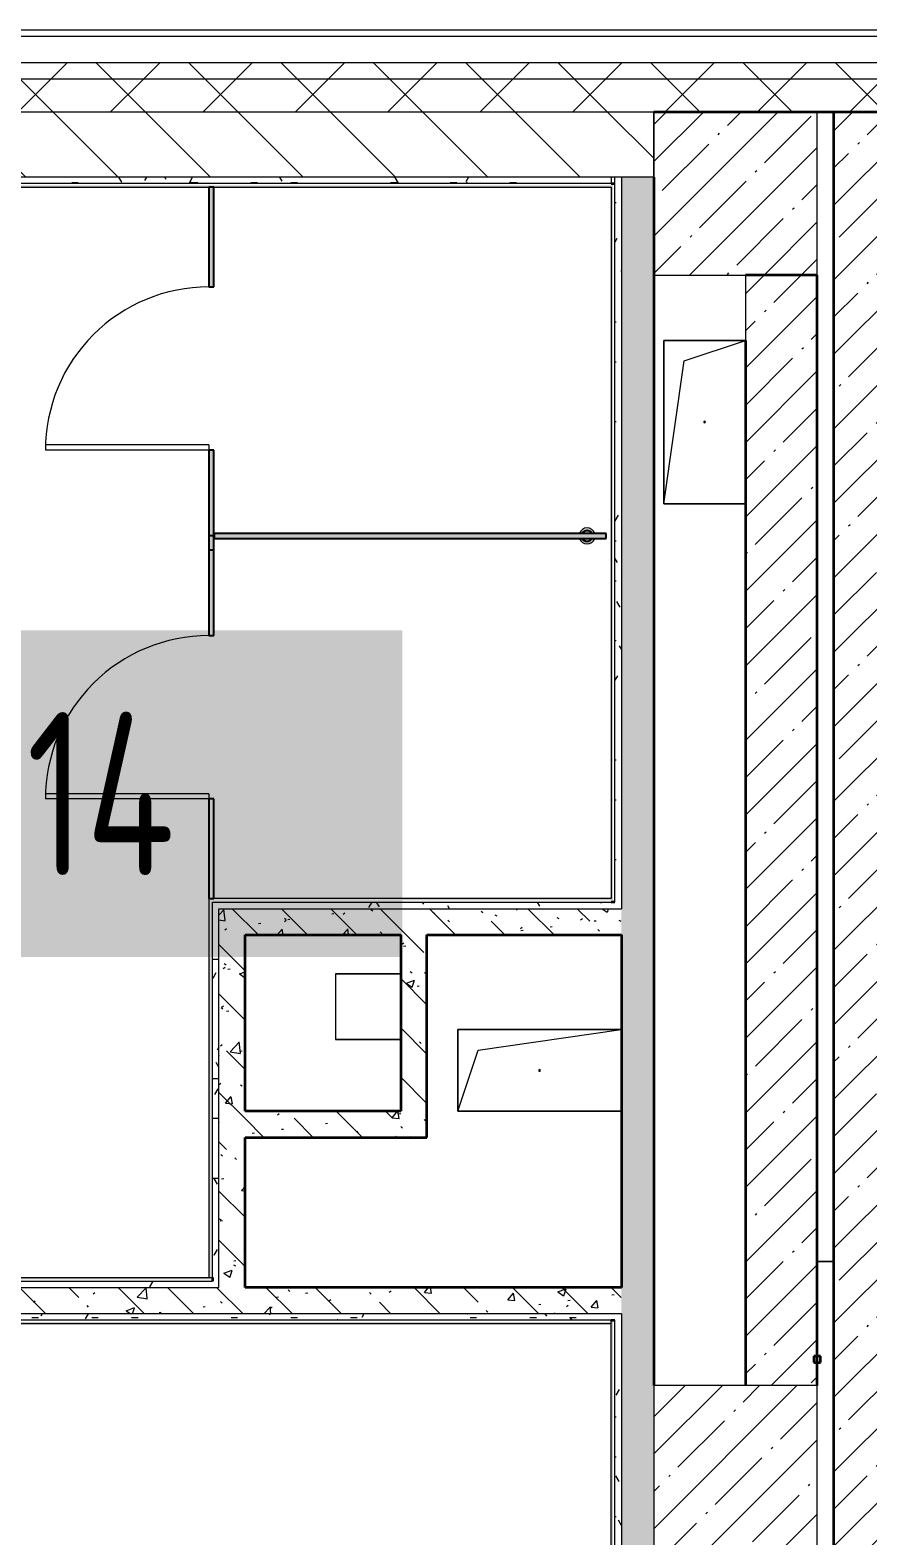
# Model space of a CAD drawing. Header units: millimetres. Extents: x 3914 to 443608, y -156176 to 78197.
# Drawn here: x 257255 to 259819, y -123238 to -118628 of the extents above; entities that cross this region are included whole.
import ezdxf

# ---------------------------------------------------------------- set-up
doc = ezdxf.new("R2010")
doc.units = ezdxf.units.MM
doc.layers.add('A-AREA-PATT-2', color=7, linetype='Continuous', lineweight=5, true_color=0xcde0ef, transparency=1)
for name, color, linetype, lineweight in [('A-DOOR-1', 7, 'Continuous', 5), ('A-FLOR', 7, 'Continuous', 9), ('A-GENM', 7, 'Continuous', 9), ('A-GENM-1', 7, 'Continuous', 25), ('A-WALL', 7, 'Continuous', 5), ('A-WALL-1', 7, 'Continuous', 35), ('I-WALL', 7, 'Continuous', 5), ('S-COLS', 7, 'Continuous', 9), ('S-COLS-1', 7, 'Continuous', 5)]:
    doc.layers.add(name, color=color, linetype=linetype, lineweight=lineweight)
doc.layers.add('A-WALL-FNSH-1', color=9, linetype='Continuous', lineweight=5, true_color=0x808080)
doc.styles.add('СПДС', font='ГОСТ тип А.ttf', dxfattribs={"width": 0.9})
pattern_1 = [(45, (174964.42, -145977.62), (-114.04925, 114.04925), []), (45, (175078.47, -145977.62), (-114.04925, 114.04925), [201.612, -40.322, 6.706, -33.617])]
pattern_2 = [(135, (174964.42, -145977.62), (-150.8683, -150.8683), [213.36, -35.56, 7.112, -35.56]), (135, (174964.42, -145826.85), (-150.8683, -150.8683), []), (50, (174964.42, -145977.62), (255.05767, -22.3145), [26.67, -293.37]), (355, (174964.42, -145977.62), (-49.3404, 267.47914), [21.336, -234.696]), (100.451, (174985.68, -145979.48), (205.7195, 245.16356), [22.666, -249.326]), (46.184, (174964.42, -145906.5), (379.511, -58.86), [40.005, -440.055]), (96.636, (174996.05, -145911.4), (332.3634, 346.3991), [33.999, -373.989]), (351.184, (174964.42, -145906.5), (332.3669, 346.3953), [32.004, -352.044]), (21, (174999.98, -145924.28), (212.26017, -143.1711), [26.67, -293.37]), (326, (174999.98, -145924.28), (86.5224, 257.8632), [21.336, -234.696]), (71.451, (175017.67, -145936.2), (298.78395, 114.6901), [22.666, -249.326]), (37.5, (174964.42, -145977.62), (4.32385, 118.37751), [6.706, -225.146, 6.706, -231.546, -235.585]), (37.5, (174964.42, -145977.62), (4.32385, 118.37751), [-470.103, 6.706, -228.879]), (7.5, (174964.42, -145977.62), (93.54758, 140.2533), [6.706, -129.134, 6.706, -219.812, -89.789]), (7.5, (174964.42, -145977.62), (93.54758, 140.2533), [-362.356, 6.706, -83.083]), (327.5, (174885.12, -145977.62), (189.82734, -8.02019), [6.706, -82.194, 6.706, -270.662, -368.046]), (327.5, (174885.12, -145977.62), (189.82734, -8.02019), [-366.268, 6.706, -361.34]), (317.5, (174849.56, -145977.62), (207.38114, 35.59764), [6.706, -108.864, 6.706, -177.495, -261.366]), (317.5, (174849.56, -145977.62), (207.38114, 35.59764), [-299.771, 6.706, -254.66])]
pattern_3 = [(45, (174964.42, -145977.62), (-141.42136, 141.42136), []), (135, (174964.42, -145977.62), (-141.42136, -141.42136), [])]
pattern_4 = [(0, (174964.42, -145977.62), (243.84, 60.96), [20.117, -162.763, 20.117, -162.763, -975.36]), (0, (174964.42, -145977.62), (243.84, 60.96), [-365.76, 20.117, -345.643, 20.117, -162.763, -426.72]), (0, (174964.42, -145977.62), (243.84, 60.96), [-914.4, 20.117, -101.803, 20.117, -284.683]), (120, (175055.86, -145947.14), (-174.71291, 180.691634), [20.117, -162.763, 20.117, -162.763, -975.36]), (120, (175055.86, -145947.14), (-174.71291, 180.691634), [-365.76, 20.117, -345.643, 20.117, -162.763, -426.72]), (120, (175055.86, -145947.14), (-174.71291, 180.691634), [-914.4, 20.117, -101.803, 20.117, -284.683]), (240, (175086.34, -145825.22), (-69.12709, -241.651634), [20.117, -162.763, 20.117, -162.763, -975.36]), (240, (175086.34, -145825.22), (-69.12709, -241.651634), [-365.76, 20.117, -345.643, 20.117, -162.763, -426.72]), (240, (175086.34, -145825.22), (-69.12709, -241.651634), [-914.4, 20.117, -101.803, 20.117, -284.683])]

# ---------------------------------------------------------------- blocks, each defined once
blk = doc.blocks.new('BSC_Колонна _Прямоугольная - 500х500-23287078-Объем проектирования 2 этажа')
at = {"layer": 'S-COLS-1'}
h = blk.add_hatch(dxfattribs=at)
h.set_pattern_fill('FP_32', color=256, style=0, pattern_type=2)
h.set_pattern_definition([(45, (-84450, -22950), (-114.04925, 114.04925), []), (45, (-84335.95, -22950), (-114.04925, 114.04925), [201.613, -40.323, 6.706, -33.617])])
h.paths.add_polyline_path([(140, -250), (250, -250), (250, 250), (-250, 250), (-249.3, -250), (60, -250)])
for p, q in [((250, 250), (-250, 250)), ((-250, 250), (-250, -250)), ((250, -250), (250, 250)), ((-250, -250), (250, -250))]:
    blk.add_line(p, q, dxfattribs=at)
blk = doc.blocks.new('GM_Отверстие прямоугольное _в плите_ - Отверстие-21613015-Объем проектирования 2 этажа')
at = {"layer": 'A-GENM'}
for p, q in [((-125, -250), (-125, 250)), ((-125, 250), (125, 250)), ((125, 250), (-125, 250)), ((-125, 250), (-125, -250)), ((-62.5, 187.5), (125, 250)), ((-125, -250), (-62.5, 187.5)), ((125, -250), (-125, -250)), ((-125, -250), (125, -250))]:
    blk.add_line(p, q, dxfattribs=at)
for start, end in [(360, 180), (180, 360)]:
    blk.add_arc((0, 0), 2.5, start, end, dxfattribs=at)
blk = doc.blocks.new('GM_Отверстие прямоугольное _в плите_ - Отверстие-V439-Объем проектирования 2 этажа')
at = {"layer": 'A-GENM'}
for p, q in [((-250, -125), (-250, 125)), ((-250, 125), (250, 125)), ((250, 125), (-250, 125)), ((-250, 125), (-250, -125)), ((-187.5, 62.5), (250, 125)), ((250, 125), (250, -125)), ((250, -125), (250, 125)), ((-250, -125), (-187.5, 62.5)), ((250, -125), (-250, -125)), ((-250, -125), (250, -125))]:
    blk.add_line(p, q, dxfattribs=at)
for start, end in [(360, 180), (180, 360)]:
    blk.add_arc((0, 0), 2.5, start, end, dxfattribs=at)
blk = doc.blocks.new('131_Сантехническая перегородка_Дверь - СД-1-V495-Объем проектирования 2 этажа')
at = {"layer": 'A-GENM'}
for points in [[(0, -3), (0, -8), (305.2, -8), (305.2, 8), (0, 8)], [(805.2, 8), (805.2, -8), (1067.6, -8), (1067.6, 8)]]:
    blk.add_hatch(color=256, dxfattribs=at).paths.add_polyline_path(points)
at = {"layer": 'A-DOOR-1'}
for p, q in [((321.2, 508), (305.2, 508)), ((305.2, 8), (305.2, 508)), ((321.2, 8), (321.2, 508)), ((321.2, 8), (305.2, 8))]:
    blk.add_line(p, q, dxfattribs=at)
blk.add_arc((305.2, 8), 500, 360, 90, dxfattribs=at)
at = {"layer": 'A-GENM-1'}
for p, q in [((305.2, 8), (0, 8)), ((0, 8), (0, -8)), ((305.2, -8), (305.2, 8)), ((1110.4, 8), (805.2, 8)), ((805.2, 8), (805.2, -8)), ((1110.4, -8), (1110.4, 8)), ((0, -8), (305.2, -8)), ((805.2, -8), (1110.4, -8))]:
    blk.add_line(p, q, dxfattribs=at)
blk = doc.blocks.new('131_Сантехническая перегородка 8 - СП-1-30911291-Объем проектирования 2 этажа')
at = {"layer": 'A-GENM'}
blk.add_hatch(color=256, dxfattribs=at).paths.add_polyline_path([(105, 8), (0, 8), (0, -8), (1200, -8), (1200, 8), (143.4, 8)])
at = {"layer": 'A-GENM', "flags": 128}
for points in [[(71.5, 8), (71.1, 8.5), (70.8, 9), (70.4, 9.5), (70, 9.9), (69.6, 10.4), (69.2, 10.8), (68.8, 11.2), (68.3, 11.6), (67.8, 12), (67.3, 12.3), (66.8, 12.7), (66.3, 13), (65.8, 13.3), (65.3, 13.6), (64.7, 13.8), (64.2, 14), (63.6, 14.3), (63, 14.4), (62.4, 14.6), (61.9, 14.7), (61.3, 14.9), (60.7, 14.9), (60.1, 15), (59.5, 15.1), (58.9, 15.1), (58.3, 15.1), (57.7, 15), (57.1, 15), (56.5, 14.9), (55.9, 14.8), (55.3, 14.7), (54.7, 14.5), (54.1, 14.4), (53.5, 14.2), (53, 13.9), (52.4, 13.7), (51.9, 13.4), (51.4, 13.2), (50.8, 12.9), (50.3, 12.5), (49.8, 12.2), (49.3, 11.8), (48.9, 11.4), (48.4, 11), (48, 10.6), (47.6, 10.2), (47.2, 9.7), (46.8, 9.3), (46.4, 8.8), (46.1, 8.3), (45.9, 8)], [(45.9, -8), (46.3, -8.5), (46.6, -9), (47, -9.5), (47.4, -9.9), (47.8, -10.4), (48.2, -10.8), (48.6, -11.2), (49.1, -11.6), (49.6, -12), (50, -12.3), (50.5, -12.7), (51.1, -13), (51.6, -13.3), (52.1, -13.6), (52.7, -13.8), (53.2, -14), (53.8, -14.3), (54.4, -14.4), (54.9, -14.6), (55.5, -14.7), (56.1, -14.9), (56.7, -14.9), (57.3, -15), (57.9, -15.1), (58.5, -15.1), (59.1, -15.1), (59.7, -15), (60.3, -15), (60.9, -14.9), (61.5, -14.8), (62.1, -14.7), (62.7, -14.5), (63.3, -14.4), (63.8, -14.2), (64.4, -13.9), (65, -13.7), (65.5, -13.4), (66, -13.2), (66.6, -12.9), (67.1, -12.5), (67.6, -12.2), (68, -11.8), (68.5, -11.4), (69, -11), (69.4, -10.6), (69.8, -10.2), (70.2, -9.7), (70.6, -9.3), (70.9, -8.8), (71.3, -8.3), (71.5, -8)]]:
    blk.add_lwpolyline(points, dxfattribs=at)
at = {"layer": 'A-GENM'}
for radius, start, end in [(24.6, 19.9113, 160.0887), (17.6, 28.9731, 151.0269), (15.1, 33.7811, 146.2189), (24.6, 199.9113, 340.0887), (17.6, 208.9731, 331.0269), (15.1, 213.7811, 326.2189)]:
    blk.add_arc((58.7, 0), radius, start, end, dxfattribs=at)
at = {"layer": 'A-GENM-1'}
for p, q in [((1200, 8), (0, 8)), ((0, 8), (0, -8)), ((1200, -8), (1200, 8)), ((0, -8), (1200, -8))]:
    blk.add_line(p, q, dxfattribs=at)
blk = doc.blocks.new('131_Сантехническая перегородка_Дверь - СД-1-V494-Объем проектирования 2 этажа')
at = {"layer": 'A-GENM'}
for points in [[(305.2, -8), (305.2, 8), (0, 8), (0, -8)], [(1110.4, -8), (1110.4, 8), (805.2, 8), (805.2, -8), (1102.4, -8)]]:
    blk.add_hatch(color=256, dxfattribs=at).paths.add_polyline_path(points)
at = {"layer": 'A-DOOR-1'}
for p, q in [((321.2, 508), (305.2, 508)), ((305.2, 8), (305.2, 508)), ((321.2, 8), (321.2, 508)), ((321.2, 8), (305.2, 8))]:
    blk.add_line(p, q, dxfattribs=at)
blk.add_arc((305.2, 8), 500, 360, 90, dxfattribs=at)
at = {"layer": 'A-GENM-1'}
for p, q in [((305.2, 8), (0, 8)), ((0, 8), (0, -8)), ((305.2, -8), (305.2, 8)), ((1110.4, 8), (805.2, 8)), ((805.2, 8), (805.2, -8)), ((1110.4, -8), (1110.4, 8)), ((0, -8), (305.2, -8)), ((805.2, -8), (1110.4, -8))]:
    blk.add_line(p, q, dxfattribs=at)

msp = doc.modelspace()

# ---------------------------------------------------------------- hatches: boundary and pattern name
at = {"layer": 'A-AREA-PATT-2'}
h = msp.add_hatch(color=256, dxfattribs=at)
h.paths.add_polyline_path([(257807.4, -122452.1), (257807.4, -121292.1), (259039.6, -121292.1), (259039.6, -119103.1), (256389.9, -119103.1), (256388.6, -119453.1), (256139.9, -119453.1), (256139.9, -121277.6), (256145.4, -121277.6), (256145.4, -119458.6), (256395.4, -119458.6), (256395.4, -119108.6), (259034.1, -119108.6), (259034.1, -121286.6), (257801.9, -121286.6), (257801.9, -122446.6), (256145.4, -122446.6), (256145.4, -122377.6), (256139.9, -122378.8), (256139.9, -122452.1), (257696.2, -122452.1)])
h.paths.add_polyline_path([(256815.1, -121897.6), (257015.1, -121897.6), (257015.1, -121697.6), (256815.1, -121697.6), (256815.1, -121795.4)])
h.paths.add_polyline_path([(258959.3, -120199.7), (258970.7, -120197.4), (258979.9, -120190.7), (258979.9, -120184.3), (258971.8, -120184.3), (258968.8, -120187.7), (258960, -120191.3), (258938, -120184.3), (258940.1, -120190.7), (258952.4, -120199.7)])
h.paths.add_polyline_path([(258945.8, -120168.3), (258948.3, -120168.3), (258951.3, -120164.8), (258960, -120161.2), (258982, -120168.3), (258979.9, -120161.8), (258967.6, -120152.8), (258949.4, -120155.1), (258940.1, -120161.8), (258940.1, -120168.3), (258945.2, -120168.3)])
h = msp.add_hatch(color=256, dxfattribs=at)
h.paths.add_polyline_path([(258191, -127152.1), (259039.6, -127152.1), (259039.6, -122583.1), (256139.9, -122583.1), (256139.9, -124497.6), (256145.4, -124497.6), (256145.4, -122588.6), (259034.1, -122588.6), (259034.1, -123449.6), (257965.1, -123449.6), (257965.1, -123465.6), (259034.1, -123465.6), (259034.1, -124349.6), (258069.4, -124349.6), (258069.4, -124365.6), (259034.1, -124365.6), (259034.1, -125249.6), (258064.4, -125249.6), (258064.4, -125265.6), (259034.1, -125265.6), (259034.1, -127146.6), (256145.4, -127146.6), (256145.4, -125597.6), (256139.9, -125597.6), (256139.9, -127152.1), (258189.5, -127152.1)])
h.paths.add_polyline_path([(256414.4, -125997.6), (256414.4, -125797.6), (256214.4, -125797.6), (256214.4, -125997.6)])
at = {"layer": 'A-WALL'}
h = msp.add_hatch(dxfattribs=at)
h.set_pattern_fill('FP_24', color=256, style=0, pattern_type=2)
h.set_pattern_definition(pattern_3)
h.paths.add_polyline_path([(259275.1, -118777.6), (268124.4, -118777.6), (268124.4, -118727.6), (255314.4, -118727.6), (255314.4, -118777.6), (259164.4, -118777.6)])
h.paths.add_polyline_path([(252654.4, -118777.6), (252814.4, -118777.6), (252814.4, -118727.6), (251304.4, -118727.6), (251304.4, -118777.6), (252634.4, -118777.6)])
h.paths.add_polyline_path([(248473.4, -118777.6), (249204.4, -118777.6), (249204.4, -118727.6), (243824.4, -118727.6), (243824.4, -118777.6), (248072.7, -118777.6)])
h.paths.add_polyline_path([(240224.4, -118777.6), (240224.4, -118727.6), (239144.4, -118727.6), (239144.4, -118777.6), (240122.6, -118777.6)])
h.paths.add_polyline_path([(241124.4, -118777.6), (242924.4, -118777.6), (242924.4, -118727.6), (241124.4, -118727.6)])
h.paths.add_polyline_path([(236004.4, -118777.6), (236004.4, -118727.6), (234824.4, -118727.6), (234824.4, -118777.6), (235786.2, -118777.6)])
h.paths.add_polyline_path([(229745.4, -118777.6), (229974.3, -118777.6), (229974.3, -118727.6), (228824.6, -118727.6), (228824.6, -118777.6), (229744.4, -118777.6)])
h.paths.add_polyline_path([(230874.3, -118777.6), (232124.4, -118777.6), (232124.4, -118727.6), (230874.3, -118727.6)])
h.paths.add_polyline_path([(225667.9, -118777.6), (225724.6, -118777.6), (225724.6, -118727.6), (224624.7, -118727.6), (224624.7, -118777.6), (225329.2, -118777.6)])
h.paths.add_polyline_path([(223724.4, -118777.6), (223724.7, -118777.6), (223724.4, -118727.6), (222471.4, -118727.6), (222471.4, -118777.6), (223499.7, -118777.6)])
h.paths.add_polyline_path([(219163.3, -118777.6), (219371.4, -118777.6), (219371.4, -118727.6), (216974.4, -118727.6), (216974.4, -118777.6), (217745.4, -118777.6)])
h = msp.add_hatch(dxfattribs=at)
h.set_pattern_fill('FP_24', color=256, style=0, pattern_type=2)
h.set_pattern_definition(pattern_3)
h.paths.add_polyline_path([(267586.5, -118877.6), (268024.4, -118877.6), (268024.4, -118777.6), (255314.4, -118777.6), (255314.4, -118877.6), (266863.8, -118877.6)])
h.paths.add_polyline_path([(252214.4, -118877.6), (252814.4, -118877.6), (252814.4, -118777.6), (251304.4, -118777.6), (251304.4, -118877.6), (251714.4, -118877.6)])
h.paths.add_polyline_path([(235124.4, -118877.6), (236004.4, -118877.6), (236004.4, -118777.6), (234824.4, -118777.6), (234824.4, -118877.6), (235104.4, -118877.6)])
h.paths.add_polyline_path([(231824.9, -118877.6), (232124.4, -118877.6), (232124.4, -118777.6), (230874.3, -118777.6), (230874.3, -118877.6), (231449.8, -118877.6)])
h.paths.add_polyline_path([(239144.4, -118877.6), (240224.4, -118877.6), (240224.4, -118777.6), (239144.4, -118777.6), (239144.4, -118807.6)])
h.paths.add_polyline_path([(241124.4, -118877.6), (242924.4, -118877.6), (242924.4, -118777.6), (241124.4, -118777.6), (241124.4, -118876.8)])
h.paths.add_polyline_path([(229974.3, -118877.6), (229974.3, -118777.6), (228824.6, -118777.6), (228824.6, -118877.6), (229745.4, -118877.6)])
h.paths.add_polyline_path([(217124.4, -118877.6), (219371.4, -118877.6), (219371.4, -118777.6), (217024.4, -118777.6), (217024.4, -118877.6)])
h.paths.add_polyline_path([(222471.4, -118877.6), (223724.7, -118877.6), (223724.4, -118777.6), (222471.4, -118777.6), (222471.4, -118837.6)])
h.paths.add_polyline_path([(249004.4, -118877.6), (249204.4, -118877.6), (249204.4, -118777.6), (243824.4, -118777.6), (243824.4, -118877.6), (248795.4, -118877.6)])
h.paths.add_polyline_path([(224624.7, -118877.6), (225724.6, -118877.6), (225724.6, -118777.6), (224624.7, -118777.6)])
at = {"layer": 'I-WALL'}
h = msp.add_hatch(dxfattribs=at)
h.set_pattern_fill('FP_23', color=256, style=0, pattern_type=2)
h.set_pattern_definition([(135, (174964.42, -145977.62), (-141.42136, -141.42136), [])])
h.paths.add_polyline_path([(247861.7, -119077.6), (248504.4, -119077.6), (248504.4, -118877.6), (245774.4, -118877.6), (245774.4, -119077.6), (247711.3, -119077.6)])
h.paths.add_polyline_path([(234824.4, -119077.6), (235124.4, -119077.6), (235124.4, -118877.6), (234824.4, -118877.6), (234824.4, -119076.7)])
h.paths.add_polyline_path([(231449.8, -119077.6), (232124.4, -119077.6), (232124.4, -118877.6), (230874.3, -118877.6), (230874.3, -119077.6)])
h.paths.add_polyline_path([(259034.1, -119077.6), (259164.4, -119077.6), (259164.4, -118877.6), (256114.4, -118877.6), (256114.4, -119077.6), (258989.8, -119077.6)])
h.paths.add_polyline_path([(235745.4, -119077.6), (236024.4, -119077.6), (236024.4, -118877.6), (235724.4, -118877.6), (235724.4, -119077.6), (235744.4, -119077.6)])
h.paths.add_polyline_path([(239124.4, -119077.6), (240224.4, -119077.6), (240224.4, -118877.6), (239124.4, -118877.6), (239124.4, -118958.9)])
h.paths.add_polyline_path([(241724.4, -119077.6), (242924.4, -119077.6), (242924.4, -118877.6), (241724.4, -118877.6)])
h.paths.add_polyline_path([(243824.4, -119077.6), (245274.4, -119077.6), (245274.4, -118877.6), (243824.4, -118877.6), (243824.4, -118945.6)])
h.paths.add_polyline_path([(255593.4, -119077.6), (255614.4, -119077.6), (255614.4, -118877.6), (255314.4, -118877.6), (255314.4, -119077.6)])
h.paths.add_polyline_path([(229744.4, -119077.6), (229974.3, -119077.6), (229974.3, -118877.6), (229724.4, -118877.6), (229724.4, -119077.6)])
h.paths.add_polyline_path([(252634.4, -119077.6), (252814.4, -119077.6), (252814.4, -118877.6), (252214.4, -118877.6), (252214.4, -119077.6), (252554.4, -119077.6)])
h.paths.add_polyline_path([(225667.9, -119077.6), (225724.6, -119077.6), (225724.6, -118877.6), (225329.2, -118877.6), (225329.2, -119077.6)])
h.paths.add_polyline_path([(251714.4, -119077.6), (251714.4, -118877.6), (251304.4, -118877.6), (251304.4, -119077.6), (251686.3, -119077.6)])
h.paths.add_polyline_path([(228824.6, -119077.6), (229124.4, -119077.6), (229124.4, -118877.6), (228824.6, -118877.6), (228824.6, -118961.8)])
h.paths.add_polyline_path([(249204.4, -119077.6), (249204.4, -118877.6), (249004.4, -118877.6), (249004.4, -119077.6), (249024.4, -119077.6)])
h = msp.add_hatch(dxfattribs=at)
h.set_pattern_fill('FP_1', color=256, style=0, pattern_type=2)
h.set_pattern_definition(pattern_1)
h.paths.add_polyline_path([(259714.4, -127607.6), (259934.4, -127607.6), (259934.4, -118877.6), (259714.4, -118877.6), (259714.4, -127539.9)])
h = msp.add_hatch(dxfattribs=at)
h.set_pattern_fill('FP_191', color=256, style=0, pattern_type=2)
h.set_pattern_definition(pattern_4)
h.paths.add_polyline_path([(259034.1, -119097.6), (259045.1, -119097.6), (259045.1, -119077.6), (256389.4, -119077.6), (256389.4, -119097.6), (258913.7, -119097.6)])
h = msp.add_hatch(dxfattribs=at)
h.set_pattern_fill('FP_191', color=256, style=0, pattern_type=2)
h.set_pattern_definition(pattern_4)
h.paths.add_polyline_path([(259045.1, -121317.6), (259065.1, -121317.6), (259065.1, -119077.6), (259045.1, -119077.6), (259045.1, -121297.6)])
h = msp.add_hatch(dxfattribs=at)
h.set_pattern_fill('FP_41', color=256, style=0, pattern_type=2)
h.set_pattern_definition(pattern_2)
h.paths.add_polyline_path([(259164.4, -127177.6), (259164.4, -119077.6), (259065.1, -119077.6), (259065.1, -127177.6)])
h = msp.add_hatch(dxfattribs=at)
h.set_pattern_fill('FP_1', color=256, style=0, pattern_type=2)
h.set_pattern_definition(pattern_1)
h.paths.add_polyline_path([(259455.8, -127407.6), (259664.4, -127407.6), (259664.4, -127377.6), (259444.4, -127377.6), (259444.4, -127407.6)])
h.paths.add_polyline_path([(259664.4, -126877.6), (259664.4, -123277.6), (259444.4, -123277.6), (259444.4, -126877.6), (259474.4, -126877.6)])
h.paths.add_polyline_path([(259568.5, -122777.6), (259664.4, -122777.6), (259664.4, -119377.6), (259444.4, -119377.6), (259445.3, -122777.6), (259474.4, -122777.6)])
h = msp.add_hatch(dxfattribs=at)
h.set_pattern_fill('FP_191', color=256, style=0, pattern_type=2)
h.set_pattern_definition(pattern_4)
h.paths.add_polyline_path([(257816.9, -122457.6), (257832.9, -122457.6), (257832.9, -121297.6), (257812.9, -121297.6), (257812.9, -122457.6)])
h = msp.add_hatch(dxfattribs=at)
h.set_pattern_fill('FP_191', color=256, style=0, pattern_type=2)
h.set_pattern_definition(pattern_4)
h.paths.add_polyline_path([(258292.4, -121317.6), (259045.1, -121317.6), (259045.1, -121297.6), (257832.9, -121297.6), (257832.9, -121317.6), (258191, -121317.6)])
h = msp.add_hatch(dxfattribs=at)
h.set_pattern_fill('FP_41', color=256, style=0, pattern_type=2)
h.set_pattern_definition(pattern_2)
h.paths.add_polyline_path([(258189.5, -121397.6), (259065.1, -121397.6), (259065.1, -121317.6), (257832.9, -121317.6), (257832.9, -121397.6), (257912.9, -121397.6)])
h = msp.add_hatch(dxfattribs=at)
h.set_pattern_fill('FP_41', color=256, style=0, pattern_type=2)
h.set_pattern_definition(pattern_2)
h.paths.add_polyline_path([(257912.9, -122477.6), (257912.9, -121397.6), (257832.9, -121397.6), (257832.9, -122477.6)])
h = msp.add_hatch(dxfattribs=at)
h.set_pattern_fill('FP_41', color=256, style=0, pattern_type=2)
h.set_pattern_definition(pattern_2)
h.paths.add_polyline_path([(258389.5, -121937.6), (258469.5, -121937.6), (258469.5, -121397.6), (258389.5, -121397.6), (258389.5, -121826)])
h = msp.add_hatch(dxfattribs=at)
h.set_pattern_fill('FP_41', color=256, style=0, pattern_type=2)
h.set_pattern_definition(pattern_2)
h.paths.add_polyline_path([(258233.6, -122017.6), (258469.5, -122017.6), (258469.5, -121937.6), (257912.9, -121937.6), (257912.9, -122017.6), (258191, -122017.6)])
h = msp.add_hatch(dxfattribs=at)
h.set_pattern_fill('FP_41', color=256, style=0, pattern_type=2)
h.set_pattern_definition(pattern_2)
h.paths.add_polyline_path([(258389.5, -122557.6), (259065.1, -122557.6), (259063.4, -122477.6), (256114.4, -122477.9), (256114.4, -122557.6), (258191, -122557.6)])
h = msp.add_hatch(dxfattribs=at)
h.set_pattern_fill('FP_191', color=256, style=0, pattern_type=2)
h.set_pattern_definition(pattern_4)
h.paths.add_polyline_path([(256760.4, -122477.6), (257832.9, -122477.6), (257832.9, -122457.6), (256134.4, -122457.6), (256134.4, -122477.6), (256745.5, -122477.6)])
h = msp.add_hatch(dxfattribs=at)
h.set_pattern_fill('FP_191', color=256, style=0, pattern_type=2)
h.set_pattern_definition(pattern_4)
h.paths.add_polyline_path([(257742.4, -122577.6), (259045.1, -122577.6), (259045.1, -122557.6), (256114.4, -122557.6), (256114.4, -122577.6), (257019.6, -122577.6)])
h = msp.add_hatch(dxfattribs=at)
h.set_pattern_fill('FP_191', color=256, style=0, pattern_type=2)
h.set_pattern_definition(pattern_4)
h.paths.add_polyline_path([(259045.1, -127177.6), (259065.1, -127177.6), (259065.1, -122557.6), (259045.1, -122557.6), (259045.1, -127166.9)])
at = {"layer": 'S-COLS-1'}
h = msp.add_hatch(dxfattribs=at)
h.set_pattern_fill('FP_1', color=256, style=0, pattern_type=2)
h.set_pattern_definition(pattern_1)
h.paths.add_polyline_path([(259423, -119377.6), (259664.4, -119377.6), (259664.4, -118877.6), (259164.4, -118877.6), (259165.1, -119377.6), (259385.1, -119377.6)])

# ---------------------------------------------------------------- linework, layer by layer
at = {"layer": 'A-FLOR'}
for p, q in [((259444.4, -119376.7), (259444.4, -119576.7)), ((259444.4, -119377.6), (259444.4, -119577.6)), ((259444.4, -120076.7), (259444.4, -122396.7)), ((259444.4, -120077.6), (259444.4, -122397.6)), ((258389.5, -121516.7), (258189.5, -121516.7)), ((258189.5, -121516.7), (258189.5, -121716.7)), ((258389.5, -121517.7), (258189.5, -121517.7)), ((258189.5, -121517.7), (258189.5, -121717.7)), ((258189.5, -121716.7), (258389.5, -121716.7)), ((258189.5, -121717.7), (258389.5, -121717.7)), ((259664.4, -122396.7), (259714.4, -122396.7)), ((259664.4, -122397.6), (259714.4, -122397.6))]:
    msp.add_line(p, q, dxfattribs=at)
at = {"layer": 'A-WALL'}
for p, q in [((268254.4, -118647.6), (255314.4, -118647.6)), ((268174.4, -118727.6), (255314.4, -118727.6)), ((268124.4, -118777.6), (255314.4, -118777.6)), ((255314.4, -118877.6), (259164.4, -118877.6)), ((259164.4, -119077.6), (259164.4, -118877.6)), ((259165.1, -119077.6), (256114.4, -119077.6)), ((259045.1, -121297.6), (259045.1, -119077.6)), ((259065.1, -119077.6), (259065.1, -121317.6)), ((257832.9, -122477.6), (257832.9, -121317.6)), ((257832.9, -121317.6), (259065.1, -121317.6)), ((256114.4, -122477.6), (257832.9, -122477.6)), ((256134.4, -122457.6), (257812.9, -122457.6)), ((259065.1, -122557.6), (256114.4, -122557.6)), ((259045.1, -127157.6), (259045.1, -122577.6)), ((259065.1, -122557.6), (259065.1, -127177.6))]:
    msp.add_line(p, q, dxfattribs=at)
at = {"layer": 'A-WALL-1'}
for p, q in [((259164.4, -118877.6), (268024.4, -118877.6)), ((259714.4, -118877.6), (259714.4, -127607.6)), ((259034.1, -119097.6), (259045.1, -119097.6)), ((259165.1, -122777.6), (259165.1, -119077.6)), ((259664.4, -119377.6), (259444.4, -119377.6)), ((259664.4, -122777.6), (259664.4, -119377.6)), ((259444.4, -119577.6), (259444.4, -122777.6)), ((259045.1, -121297.6), (259034.1, -121297.6)), ((257912.9, -121397.6), (258389.5, -121397.6)), ((257912.9, -121937.6), (257912.9, -121397.6)), ((258389.5, -121397.6), (258389.5, -121937.6)), ((258469.5, -121397.6), (259065.1, -121397.6)), ((258469.5, -122017.6), (258469.5, -121397.6)), ((259065.1, -121397.6), (259065.1, -122477.6)), ((258389.5, -121937.6), (257912.9, -121937.6)), ((257912.9, -122477.6), (257912.9, -122017.6)), ((257912.9, -122017.6), (258469.5, -122017.6)), ((257812.9, -122446.6), (257812.9, -122457.6)), ((259065.1, -122477.6), (257912.9, -122477.6)), ((259034.1, -122577.6), (259045.1, -122577.6)), ((259674.4, -122687.1), (259654.4, -122687.1)), ((259654.4, -122687.1), (259654.4, -122707.1)), ((259654.4, -122707.1), (259674.4, -122707.1)), ((259674.4, -122707.1), (259674.4, -122687.1))]:
    msp.add_line(p, q, dxfattribs=at)
at = {"layer": 'A-WALL-FNSH-1'}
for p, q in [((268274.4, -118627.6), (255314.4, -118627.6)), ((259034.1, -119097.6), (256384.4, -119097.6)), ((256395.4, -119108.6), (259034.1, -119108.6)), ((259034.1, -119077.6), (259034.1, -119097.6)), ((259034.1, -119108.6), (259034.1, -121286.6)), ((257801.9, -121286.6), (257801.9, -122446.6)), ((259034.1, -121286.6), (257801.9, -121286.6)), ((257812.9, -122446.6), (257812.9, -121297.6)), ((257812.9, -121297.6), (259034.1, -121297.6)), ((256145.4, -122446.6), (257812.9, -122446.6)), ((259034.1, -122577.6), (256134.4, -122577.6)), ((259034.1, -127146.6), (259034.1, -122577.6)), ((259034.1, -122588.6), (256134.4, -122588.6))]:
    msp.add_line(p, q, dxfattribs=at)
at = {"layer": 'S-COLS'}
msp.add_line((259164.4, -118877.6), (259164.4, -119077.6), dxfattribs=at)
at = {"layer": 'S-COLS-1'}
for p, q in [((259664.4, -118877.6), (259164.4, -118877.6)), ((259664.4, -119377.6), (259664.4, -118877.6)), ((259164.4, -119077.6), (259164.4, -119377.6)), ((259164.4, -119377.6), (259664.4, -119377.6))]:
    msp.add_line(p, q, dxfattribs=at)

# ---------------------------------------------------------------- block references
at = {"layer": 'A-GENM'}
for name, p, rotation in [('131_Сантехническая перегородка_Дверь - СД-1-V494-Объем проектирования 2 этажа', (257809.9, -120219), 89.99999999997607), ('131_Сантехническая перегородка_Дверь - СД-1-V495-Объем проектирования 2 этажа', (257809.9, -121286.6), 89.99999999997607), ('131_Сантехническая перегородка 8 - СП-1-30911291-Объем проектирования 2 этажа', (259018.7, -120176.3), 180)]:
    msp.add_blockref(name, p, dxfattribs=dict(at, rotation=rotation))
for name, p in [('GM_Отверстие прямоугольное _в плите_ - Отверстие-21613015-Объем проектирования 2 этажа', (259319.4, -119827.6)), ('GM_Отверстие прямоугольное _в плите_ - Отверстие-V439-Объем проектирования 2 этажа', (258814.4, -121812.6))]:
    msp.add_blockref(name, p, dxfattribs=at)
at = {"layer": 'S-COLS'}
msp.add_blockref('BSC_Колонна _Прямоугольная - 500х500-23287078-Объем проектирования 2 этажа', (259414.4, -123027.6), dxfattribs=at)

# ---------------------------------------------------------------- texts
at = {"insert": (256889.4, -120715.5), "char_height": 500, "width": 1255.443, "attachment_point": 1, "style": 'СПДС', "bg_fill": 1, "box_fill_scale": 1.5, "bg_fill_color": 7, "bg_fill_true_color": 16777215, "bg_fill_transparency": 0}
msp.add_mtext('2.14', dxfattribs=at)

doc.saveas('drawing.dxf')
